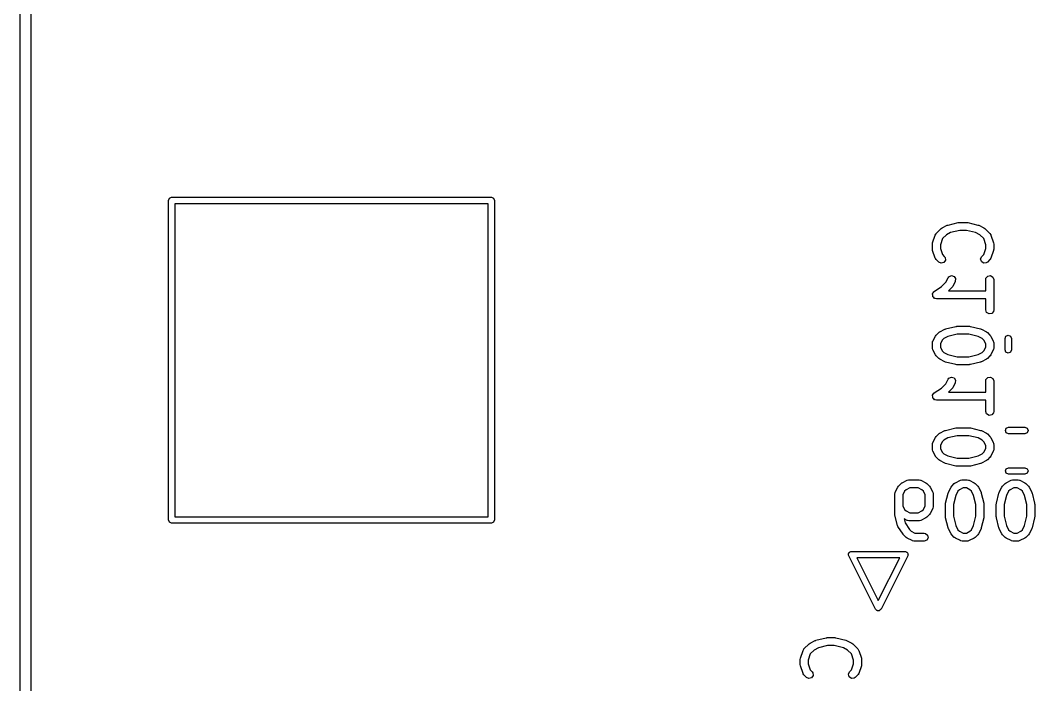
# Model space of a CAD drawing. Extents: x 54 to 297, y -260 to -31.
# Drawn here: x 72.9 to 91.94, y -240.1 to -227.62 of the extents above; entities that cross this region are included whole.
import ezdxf

# ---------------------------------------------------------------- set-up
doc = ezdxf.new("R2010")
doc.units = 0
doc.layers.add('BLACK', color=7, linetype='CONTINUOUS')

msp = doc.modelspace()

# ---------------------------------------------------------------- linework, layer by layer
at = {"layer": 'BLACK', "linetype": 'CONTINUOUS'}
for p, q in [((72.9, -250), (72.9, -43)), ((73.1, -43), (73.1, -250)), ((75.68, -231), (75.6976, -230.958)), ((75.68, -237), (75.68, -231)), ((75.6976, -230.958), (75.74, -230.94)), ((75.74, -230.94), (81.74, -230.94)), ((75.8, -231.06), (75.8, -236.94)), ((81.68, -231.06), (75.8, -231.06)), ((81.68, -236.94), (81.68, -231.06)), ((81.74, -230.94), (81.7824, -230.958)), ((81.7824, -230.958), (81.8, -231)), ((81.8, -231), (81.8, -237)), ((90.2017, -231.514), (90.2969, -231.466)), ((90.2969, -231.466), (90.3093, -231.463)), ((90.3093, -231.463), (90.3123, -231.461)), ((90.3123, -231.461), (90.5028, -231.413)), ((90.5028, -231.413), (90.5177, -231.412)), ((90.5177, -231.412), (90.521, -231.411)), ((90.521, -231.411), (90.6638, -231.411)), ((90.6638, -231.411), (90.6786, -231.413)), ((90.6786, -231.413), (90.682, -231.413)), ((90.682, -231.413), (90.8725, -231.461)), ((90.8725, -231.461), (90.8843, -231.466)), ((90.8843, -231.466), (90.8878, -231.466)), ((90.8878, -231.466), (90.9831, -231.514)), ((90.0212, -231.795), (90.0688, -231.652)), ((90.0688, -231.652), (90.0813, -231.63)), ((90.0813, -231.63), (90.0851, -231.627)), ((90.0851, -231.627), (90.087, -231.623)), ((90.087, -231.623), (90.1822, -231.528)), ((90.1822, -231.528), (90.2006, -231.515)), ((90.2006, -231.515), (90.2017, -231.514)), ((90.2797, -231.643), (90.2056, -231.717)), ((90.3567, -231.604), (90.2797, -231.643)), ((90.5302, -231.561), (90.3567, -231.604)), ((90.6546, -231.561), (90.5302, -231.561)), ((90.8281, -231.604), (90.6546, -231.561)), ((90.9051, -231.643), (90.8281, -231.604)), ((90.9792, -231.717), (90.9051, -231.643)), ((90.9831, -231.514), (91.0011, -231.527)), ((91.0011, -231.527), (91.0026, -231.528)), ((91.0026, -231.528), (91.0978, -231.623)), ((91.0978, -231.623), (91.1127, -231.644)), ((91.1127, -231.644), (91.1131, -231.649)), ((91.1131, -231.649), (91.1159, -231.652)), ((91.1159, -231.652), (91.1635, -231.795)), ((90.0174, -231.819), (90.0213, -231.797)), ((90.0174, -231.914), (90.0174, -231.819)), ((90.0213, -231.797), (90.0212, -231.795)), ((90.2056, -231.717), (90.1674, -231.831)), ((90.1674, -231.831), (90.1674, -231.902)), ((91.0174, -231.831), (90.9792, -231.717)), ((91.0174, -231.902), (91.0174, -231.831)), ((91.1635, -231.795), (91.1668, -231.818)), ((91.1668, -231.818), (91.1674, -231.819)), ((91.1674, -231.819), (91.1674, -231.914)), ((90.0179, -231.916), (90.0174, -231.914)), ((90.0212, -231.938), (90.0179, -231.916)), ((90.0688, -232.081), (90.0212, -231.938)), ((90.1674, -231.902), (90.2056, -232.017)), ((90.2056, -232.017), (90.2407, -232.052)), ((90.2407, -232.052), (90.2556, -232.073)), ((90.9224, -232.098), (90.9441, -232.052)), ((90.9441, -232.052), (90.9792, -232.017)), ((90.9792, -232.017), (91.0174, -231.902)), ((91.1635, -231.938), (91.1159, -232.081)), ((91.1674, -231.914), (91.1635, -231.936)), ((91.1635, -231.936), (91.1635, -231.938)), ((90.0716, -232.084), (90.0688, -232.081)), ((90.072, -232.089), (90.0716, -232.084)), ((90.087, -232.11), (90.072, -232.089)), ((90.1346, -232.158), (90.087, -232.11)), ((90.1811, -232.179), (90.1346, -232.158)), ((90.2306, -232.166), (90.1811, -232.179)), ((90.2601, -232.124), (90.2306, -232.166)), ((90.2556, -232.073), (90.2601, -232.124)), ((90.9357, -232.148), (90.9224, -232.098)), ((90.9777, -232.177), (90.9357, -232.148)), ((91.0288, -232.173), (90.9777, -232.177)), ((91.0502, -232.158), (91.0288, -232.173)), ((91.0978, -232.11), (91.0502, -232.158)), ((91.0997, -232.106), (91.0978, -232.11)), ((91.1035, -232.104), (91.0997, -232.106)), ((91.1159, -232.081), (91.1035, -232.104)), ((90.311, -232.452), (90.3265, -232.431)), ((90.3265, -232.431), (90.3736, -232.411)), ((90.3736, -232.411), (90.4228, -232.425)), ((90.4228, -232.425), (90.451, -232.468)), ((91.0219, -232.46), (91.0549, -232.421)), ((91.0549, -232.421), (91.1054, -232.412)), ((91.1054, -232.412), (91.1498, -232.438)), ((91.1498, -232.438), (91.1674, -232.486)), ((90.0508, -232.709), (90.1875, -232.618)), ((90.1875, -232.618), (90.2688, -232.537)), ((90.2688, -232.537), (90.311, -232.452)), ((90.3976, -232.614), (90.3842, -232.633)), ((90.4452, -232.519), (90.3976, -232.614)), ((90.451, -232.468), (90.4452, -232.519)), ((91.0174, -232.486), (91.0219, -232.46)), ((91.0174, -232.696), (91.0174, -232.486)), ((91.1674, -232.486), (91.1674, -233.057)), ((90.0185, -232.758), (90.0207, -232.755)), ((90.0223, -232.78), (90.0185, -232.758)), ((90.0204, -232.75), (90.0333, -232.733)), ((90.0207, -232.755), (90.0204, -232.75)), ((90.0237, -232.802), (90.0223, -232.78)), ((90.0267, -232.805), (90.0237, -232.802)), ((90.0274, -232.809), (90.0267, -232.805)), ((90.0441, -232.823), (90.0274, -232.809)), ((90.0333, -232.733), (90.0442, -232.714)), ((90.0442, -232.714), (90.0482, -232.712)), ((90.0482, -232.712), (90.0508, -232.709)), ((90.3835, -232.634), (90.3211, -232.696)), ((90.3211, -232.696), (91.0174, -232.696)), ((90.3842, -232.633), (90.3835, -232.634)), ((90.0591, -232.839), (90.0441, -232.823)), ((90.0634, -232.839), (90.0591, -232.839)), ((90.0667, -232.842), (90.0634, -232.839)), ((90.0924, -232.846), (90.0667, -232.842)), ((91.0174, -232.846), (90.0924, -232.846)), ((91.0174, -233.057), (91.0174, -232.846)), ((91.0349, -233.105), (91.0174, -233.057)), ((91.0794, -233.131), (91.0349, -233.105)), ((91.1299, -233.122), (91.0794, -233.131)), ((91.1629, -233.083), (91.1299, -233.122)), ((91.1674, -233.057), (91.1629, -233.083)), ((90.2647, -233.413), (90.4551, -233.365)), ((90.4551, -233.365), (90.4701, -233.364)), ((90.4701, -233.364), (90.4733, -233.363)), ((90.4733, -233.363), (90.7114, -233.363)), ((90.7114, -233.363), (90.7262, -233.366)), ((90.7262, -233.366), (90.7296, -233.365)), ((90.7296, -233.365), (90.9201, -233.413)), ((90.0253, -233.643), (90.0729, -233.547)), ((90.0729, -233.547), (90.0863, -233.529)), ((90.0863, -233.529), (90.087, -233.528)), ((90.087, -233.528), (90.1346, -233.48)), ((90.1346, -233.48), (90.153, -233.467)), ((90.153, -233.467), (90.1541, -233.466)), ((90.1541, -233.466), (90.2493, -233.419)), ((90.309, -233.556), (90.232, -233.595)), ((90.2493, -233.419), (90.2617, -233.415)), ((90.2617, -233.415), (90.2647, -233.413)), ((90.4826, -233.513), (90.309, -233.556)), ((90.7022, -233.513), (90.4826, -233.513)), ((90.8757, -233.556), (90.7022, -233.513)), ((90.9527, -233.595), (90.8757, -233.556)), ((90.9201, -233.413), (90.9319, -233.418)), ((90.9319, -233.418), (90.9354, -233.419)), ((90.9354, -233.419), (91.0307, -233.466)), ((91.0307, -233.466), (91.0487, -233.48)), ((91.0487, -233.48), (91.0502, -233.48)), ((91.0502, -233.48), (91.0978, -233.528)), ((91.0978, -233.528), (91.1107, -233.546)), ((91.1107, -233.546), (91.1118, -233.547)), ((91.1118, -233.547), (91.1595, -233.643)), ((91.38, -233.592), (91.3976, -233.55)), ((91.3976, -233.55), (91.44, -233.532)), ((91.44, -233.532), (91.4824, -233.55)), ((91.4824, -233.55), (91.5, -233.592)), ((90.0174, -233.676), (90.0219, -233.651)), ((90.0174, -233.771), (90.0174, -233.676)), ((90.0189, -233.776), (90.0174, -233.771)), ((90.0219, -233.651), (90.0248, -233.647)), ((90.0248, -233.647), (90.0253, -233.643)), ((90.2016, -233.625), (90.1674, -233.694)), ((90.1674, -233.694), (90.1674, -233.754)), ((90.1674, -233.754), (90.2016, -233.822)), ((90.232, -233.595), (90.2016, -233.625)), ((90.9831, -233.625), (90.9527, -233.595)), ((91.0174, -233.694), (90.9831, -233.625)), ((90.9831, -233.822), (91.0174, -233.754)), ((91.0174, -233.754), (91.0174, -233.694)), ((91.1595, -233.643), (91.1669, -233.668)), ((91.1674, -233.771), (91.1629, -233.797)), ((91.1669, -233.668), (91.1658, -233.672)), ((91.1658, -233.672), (91.1674, -233.676)), ((91.1674, -233.676), (91.1674, -233.771)), ((91.38, -233.808), (91.38, -233.592)), ((91.5, -233.592), (91.5, -233.808)), ((90.0179, -233.78), (90.0189, -233.776)), ((90.0253, -233.805), (90.0179, -233.78)), ((90.0729, -233.9), (90.0253, -233.805)), ((90.0741, -233.901), (90.0729, -233.9)), ((90.087, -233.92), (90.0741, -233.901)), ((90.1346, -233.967), (90.087, -233.92)), ((90.2016, -233.822), (90.232, -233.853)), ((90.232, -233.853), (90.309, -233.891)), ((90.309, -233.891), (90.4826, -233.935)), ((90.4826, -233.935), (90.7022, -233.935)), ((90.7022, -233.935), (90.8757, -233.891)), ((90.8757, -233.891), (90.9527, -233.853)), ((90.9527, -233.853), (90.9831, -233.822)), ((91.0978, -233.92), (91.0502, -233.967)), ((91.0985, -233.918), (91.0978, -233.92)), ((91.1118, -233.9), (91.0985, -233.918)), ((91.1595, -233.805), (91.1118, -233.9)), ((91.16, -233.801), (91.1595, -233.805)), ((91.1629, -233.797), (91.16, -233.801)), ((91.3976, -233.85), (91.38, -233.808)), ((91.44, -233.868), (91.3976, -233.85)), ((91.4824, -233.85), (91.44, -233.868)), ((91.5, -233.808), (91.4824, -233.85)), ((90.1361, -233.968), (90.1346, -233.967)), ((90.1541, -233.981), (90.1361, -233.968)), ((90.2493, -234.029), (90.1541, -233.981)), ((90.2528, -234.029), (90.2493, -234.029)), ((90.2647, -234.035), (90.2528, -234.029)), ((90.4551, -234.082), (90.2647, -234.035)), ((90.4586, -234.082), (90.4551, -234.082)), ((90.4733, -234.085), (90.4586, -234.082)), ((90.7114, -234.085), (90.4733, -234.085)), ((90.7147, -234.083), (90.7114, -234.085)), ((90.7296, -234.082), (90.7147, -234.083)), ((90.9201, -234.035), (90.7296, -234.082)), ((90.923, -234.033), (90.9201, -234.035)), ((90.9354, -234.029), (90.923, -234.033)), ((91.0307, -233.981), (90.9354, -234.029)), ((91.0318, -233.98), (91.0307, -233.981)), ((91.0502, -233.967), (91.0318, -233.98)), ((90.311, -234.357), (90.3265, -234.336)), ((90.3265, -234.336), (90.3736, -234.316)), ((90.3736, -234.316), (90.4228, -234.33)), ((90.4228, -234.33), (90.451, -234.373)), ((91.0219, -234.365), (91.0549, -234.326)), ((91.0549, -234.326), (91.1054, -234.317)), ((91.1054, -234.317), (91.1498, -234.342)), ((91.1498, -234.342), (91.1674, -234.39)), ((90.0508, -234.614), (90.1875, -234.523)), ((90.1875, -234.523), (90.2688, -234.441)), ((90.2688, -234.441), (90.311, -234.357)), ((90.3976, -234.519), (90.3842, -234.537)), ((90.4452, -234.424), (90.3976, -234.519)), ((90.451, -234.373), (90.4452, -234.424)), ((91.0174, -234.39), (91.0219, -234.365)), ((91.0174, -234.601), (91.0174, -234.39)), ((91.1674, -234.39), (91.1674, -234.962)), ((90.0185, -234.663), (90.0207, -234.659)), ((90.0223, -234.685), (90.0185, -234.663)), ((90.0204, -234.655), (90.0333, -234.638)), ((90.0207, -234.659), (90.0204, -234.655)), ((90.0237, -234.706), (90.0223, -234.685)), ((90.0267, -234.709), (90.0237, -234.706)), ((90.0274, -234.714), (90.0267, -234.709)), ((90.0441, -234.728), (90.0274, -234.714)), ((90.0333, -234.638), (90.0442, -234.619)), ((90.0442, -234.619), (90.0482, -234.617)), ((90.0482, -234.617), (90.0508, -234.614)), ((90.3835, -234.539), (90.3211, -234.601)), ((90.3211, -234.601), (91.0174, -234.601)), ((90.3842, -234.537), (90.3835, -234.539)), ((90.0591, -234.743), (90.0441, -234.728)), ((90.0634, -234.744), (90.0591, -234.743)), ((90.0667, -234.747), (90.0634, -234.744)), ((90.0924, -234.751), (90.0667, -234.747)), ((91.0174, -234.751), (90.0924, -234.751)), ((91.0174, -234.962), (91.0174, -234.751)), ((91.0349, -235.01), (91.0174, -234.962)), ((91.0794, -235.036), (91.0349, -235.01)), ((91.1299, -235.027), (91.0794, -235.036)), ((91.1629, -234.988), (91.1299, -235.027)), ((91.1674, -234.962), (91.1629, -234.988)), ((90.2647, -235.318), (90.4551, -235.27)), ((90.4551, -235.27), (90.4701, -235.269)), ((90.4701, -235.269), (90.4733, -235.268)), ((90.4733, -235.268), (90.7114, -235.268)), ((90.7114, -235.268), (90.7262, -235.27)), ((90.7262, -235.27), (90.7296, -235.27)), ((90.7296, -235.27), (90.9201, -235.318)), ((91.3864, -235.32), (91.4039, -235.278)), ((91.4039, -235.278), (91.4464, -235.26)), ((91.4464, -235.26), (91.7536, -235.26)), ((91.7536, -235.26), (91.7961, -235.278)), ((91.7961, -235.278), (91.8136, -235.32)), ((90.0253, -235.547), (90.0729, -235.452)), ((90.0729, -235.452), (90.0863, -235.434)), ((90.0863, -235.434), (90.087, -235.433)), ((90.087, -235.433), (90.1346, -235.385)), ((90.1346, -235.385), (90.153, -235.372)), ((90.153, -235.372), (90.1541, -235.371)), ((90.1541, -235.371), (90.2493, -235.323)), ((90.309, -235.461), (90.232, -235.5)), ((90.2493, -235.323), (90.2617, -235.32)), ((90.2617, -235.32), (90.2647, -235.318)), ((90.4826, -235.418), (90.309, -235.461)), ((90.7022, -235.418), (90.4826, -235.418)), ((90.8757, -235.461), (90.7022, -235.418)), ((90.9527, -235.5), (90.8757, -235.461)), ((90.9201, -235.318), (90.9319, -235.323)), ((90.9319, -235.323), (90.9354, -235.323)), ((90.9354, -235.323), (91.0307, -235.371)), ((91.0307, -235.371), (91.0487, -235.384)), ((91.0487, -235.384), (91.0502, -235.385)), ((91.0502, -235.385), (91.0978, -235.433)), ((91.0978, -235.433), (91.1107, -235.451)), ((91.1107, -235.451), (91.1118, -235.452)), ((91.1118, -235.452), (91.1595, -235.547)), ((91.4039, -235.362), (91.3864, -235.32)), ((91.4464, -235.38), (91.4039, -235.362)), ((91.7536, -235.38), (91.4464, -235.38)), ((91.7961, -235.362), (91.7536, -235.38)), ((91.8136, -235.32), (91.7961, -235.362)), ((90.0174, -235.581), (90.0219, -235.555)), ((90.0174, -235.676), (90.0174, -235.581)), ((90.0189, -235.68), (90.0174, -235.676)), ((90.0219, -235.555), (90.0248, -235.552)), ((90.0248, -235.552), (90.0253, -235.547)), ((90.2016, -235.53), (90.1674, -235.599)), ((90.1674, -235.599), (90.1674, -235.658)), ((90.1674, -235.658), (90.2016, -235.727)), ((90.232, -235.5), (90.2016, -235.53)), ((90.9831, -235.53), (90.9527, -235.5)), ((91.0174, -235.599), (90.9831, -235.53)), ((90.9831, -235.727), (91.0174, -235.658)), ((91.0174, -235.658), (91.0174, -235.599)), ((91.1595, -235.547), (91.1669, -235.572)), ((91.1674, -235.676), (91.1629, -235.702)), ((91.1669, -235.572), (91.1658, -235.577)), ((91.1658, -235.577), (91.1674, -235.581)), ((91.1674, -235.581), (91.1674, -235.676)), ((90.0179, -235.685), (90.0189, -235.68)), ((90.0253, -235.71), (90.0179, -235.685)), ((90.0729, -235.805), (90.0253, -235.71)), ((90.0741, -235.806), (90.0729, -235.805)), ((90.087, -235.824), (90.0741, -235.806)), ((90.1346, -235.872), (90.087, -235.824)), ((90.2016, -235.727), (90.232, -235.757)), ((90.232, -235.757), (90.309, -235.796)), ((90.309, -235.796), (90.4826, -235.839)), ((90.4826, -235.839), (90.7022, -235.839)), ((90.7022, -235.839), (90.8757, -235.796)), ((90.8757, -235.796), (90.9527, -235.757)), ((90.9527, -235.757), (90.9831, -235.727)), ((91.0978, -235.824), (91.0502, -235.872)), ((91.0985, -235.823), (91.0978, -235.824)), ((91.1118, -235.805), (91.0985, -235.823)), ((91.1595, -235.71), (91.1118, -235.805)), ((91.16, -235.705), (91.1595, -235.71)), ((91.1629, -235.702), (91.16, -235.705)), ((90.1361, -235.873), (90.1346, -235.872)), ((90.1541, -235.886), (90.1361, -235.873)), ((90.2493, -235.934), (90.1541, -235.886)), ((90.2528, -235.934), (90.2493, -235.934)), ((90.2647, -235.939), (90.2528, -235.934)), ((90.4551, -235.987), (90.2647, -235.939)), ((90.4586, -235.987), (90.4551, -235.987)), ((90.4733, -235.989), (90.4586, -235.987)), ((90.7114, -235.989), (90.4733, -235.989)), ((90.7147, -235.988), (90.7114, -235.989)), ((90.7296, -235.987), (90.7147, -235.988)), ((90.9201, -235.939), (90.7296, -235.987)), ((90.923, -235.937), (90.9201, -235.939)), ((90.9354, -235.934), (90.923, -235.937)), ((91.0307, -235.886), (90.9354, -235.934)), ((91.0318, -235.885), (91.0307, -235.886)), ((91.0502, -235.872), (91.0318, -235.885)), ((91.3864, -236.08), (91.4039, -236.038)), ((91.4039, -236.038), (91.4464, -236.02)), ((91.4464, -236.02), (91.7536, -236.02)), ((91.7536, -236.02), (91.7961, -236.038)), ((91.7961, -236.038), (91.8136, -236.08)), ((89.572, -236.249), (89.5762, -236.247)), ((89.5762, -236.247), (89.7667, -236.247)), ((89.7667, -236.247), (89.7923, -236.252)), ((90.572, -236.249), (90.5762, -236.247)), ((90.5762, -236.247), (90.6714, -236.247)), ((90.6714, -236.247), (90.6971, -236.252)), ((91.4039, -236.122), (91.3864, -236.08)), ((91.4464, -236.14), (91.4039, -236.122)), ((91.7536, -236.14), (91.4464, -236.14)), ((91.5244, -236.249), (91.5286, -236.247)), ((91.5286, -236.247), (91.6238, -236.247)), ((91.6238, -236.247), (91.6495, -236.252)), ((91.7961, -236.122), (91.7536, -236.14)), ((91.8136, -236.08), (91.7961, -236.122)), ((89.3186, -236.479), (89.3663, -236.384)), ((89.3663, -236.384), (89.3796, -236.366)), ((89.3796, -236.366), (89.3803, -236.365)), ((89.3803, -236.365), (89.4279, -236.317)), ((89.4279, -236.317), (89.4463, -236.304)), ((89.4463, -236.304), (89.4474, -236.303)), ((89.4474, -236.303), (89.5426, -236.255)), ((89.5254, -236.432), (89.495, -236.462)), ((89.5939, -236.397), (89.5254, -236.432)), ((89.5426, -236.255), (89.5676, -236.248)), ((89.5676, -236.248), (89.572, -236.249)), ((89.749, -236.397), (89.5939, -236.397)), ((89.8175, -236.432), (89.749, -236.397)), ((89.7923, -236.252), (89.7958, -236.255)), ((89.7958, -236.255), (89.8002, -236.255)), ((89.8002, -236.255), (89.8954, -236.303)), ((89.8479, -236.462), (89.8175, -236.432)), ((89.8954, -236.303), (89.9135, -236.316)), ((89.9135, -236.316), (89.9149, -236.317)), ((89.9149, -236.317), (89.9626, -236.365)), ((89.9626, -236.365), (89.9754, -236.383)), ((89.9754, -236.383), (89.9766, -236.384)), ((89.9766, -236.384), (90.0242, -236.479)), ((90.3186, -236.479), (90.3663, -236.384)), ((90.3663, -236.384), (90.3796, -236.366)), ((90.3796, -236.366), (90.3803, -236.365)), ((90.3803, -236.365), (90.4279, -236.317)), ((90.4279, -236.317), (90.4463, -236.304)), ((90.4463, -236.304), (90.4474, -236.303)), ((90.4474, -236.303), (90.5426, -236.255)), ((90.5254, -236.432), (90.495, -236.462)), ((90.5939, -236.397), (90.5254, -236.432)), ((90.5426, -236.255), (90.5676, -236.248)), ((90.5676, -236.248), (90.572, -236.249)), ((90.6537, -236.397), (90.5939, -236.397)), ((90.7222, -236.432), (90.6537, -236.397)), ((90.6971, -236.252), (90.7005, -236.255)), ((90.7005, -236.255), (90.705, -236.255)), ((90.705, -236.255), (90.8002, -236.303)), ((90.7526, -236.462), (90.7222, -236.432)), ((90.8002, -236.303), (90.8182, -236.316)), ((90.8182, -236.316), (90.8197, -236.317)), ((90.8197, -236.317), (90.8673, -236.365)), ((90.8673, -236.365), (90.8802, -236.383)), ((90.8802, -236.383), (90.8814, -236.384)), ((90.8814, -236.384), (90.929, -236.479)), ((91.271, -236.479), (91.3186, -236.384)), ((91.3186, -236.384), (91.332, -236.366)), ((91.332, -236.366), (91.3327, -236.365)), ((91.3327, -236.365), (91.3803, -236.317)), ((91.3803, -236.317), (91.3987, -236.304)), ((91.3987, -236.304), (91.3998, -236.303)), ((91.3998, -236.303), (91.495, -236.255)), ((91.4778, -236.432), (91.4474, -236.462)), ((91.5463, -236.397), (91.4778, -236.432)), ((91.495, -236.255), (91.52, -236.248)), ((91.52, -236.248), (91.5244, -236.249)), ((91.6061, -236.397), (91.5463, -236.397)), ((91.6746, -236.432), (91.6061, -236.397)), ((91.6495, -236.252), (91.6529, -236.255)), ((91.6529, -236.255), (91.6574, -236.255)), ((91.6574, -236.255), (91.7526, -236.303)), ((91.705, -236.462), (91.6746, -236.432)), ((91.7526, -236.303), (91.7706, -236.316)), ((91.7706, -236.316), (91.7721, -236.317)), ((91.7721, -236.317), (91.8197, -236.365)), ((91.8197, -236.365), (91.8326, -236.383)), ((91.8326, -236.383), (91.8337, -236.384)), ((91.8337, -236.384), (91.8814, -236.479)), ((89.3107, -236.513), (89.3152, -236.487)), ((89.3107, -236.894), (89.3107, -236.513)), ((89.3152, -236.487), (89.3181, -236.484)), ((89.3181, -236.484), (89.3186, -236.479)), ((89.495, -236.462), (89.4607, -236.531)), ((89.4607, -236.531), (89.4607, -236.733)), ((89.8821, -236.531), (89.8479, -236.462)), ((89.8821, -236.733), (89.8821, -236.531)), ((90.0242, -236.479), (90.0316, -236.504)), ((90.0316, -236.504), (90.0306, -236.509)), ((90.0306, -236.509), (90.0321, -236.513)), ((90.0321, -236.513), (90.0321, -236.751)), ((90.2653, -236.685), (90.313, -236.495)), ((90.313, -236.495), (90.3182, -236.483)), ((90.3182, -236.483), (90.3186, -236.479)), ((90.4565, -236.539), (90.4131, -236.713)), ((90.495, -236.462), (90.4565, -236.539)), ((90.7911, -236.539), (90.7526, -236.462)), ((90.8345, -236.713), (90.7911, -236.539)), ((90.929, -236.479), (90.9327, -236.492)), ((90.9327, -236.492), (90.9347, -236.495)), ((90.9347, -236.495), (90.9823, -236.685)), ((91.2177, -236.685), (91.2653, -236.495)), ((91.2653, -236.495), (91.2706, -236.483)), ((91.2706, -236.483), (91.271, -236.479)), ((91.4089, -236.539), (91.3655, -236.713)), ((91.4474, -236.462), (91.4089, -236.539)), ((91.7435, -236.539), (91.705, -236.462)), ((91.7869, -236.713), (91.7435, -236.539)), ((91.8814, -236.479), (91.8851, -236.492)), ((91.8851, -236.492), (91.887, -236.495)), ((91.887, -236.495), (91.9347, -236.685)), ((89.4607, -236.733), (89.495, -236.802)), ((89.495, -236.802), (89.5254, -236.832)), ((89.8175, -236.832), (89.8479, -236.802)), ((89.8479, -236.802), (89.8821, -236.733)), ((90.0242, -236.784), (89.9766, -236.88)), ((90.0247, -236.78), (90.0242, -236.784)), ((90.0276, -236.777), (90.0247, -236.78)), ((90.0321, -236.751), (90.0276, -236.777)), ((90.2631, -236.703), (90.2657, -236.689)), ((90.2631, -236.941), (90.2631, -236.703)), ((90.2657, -236.689), (90.2653, -236.685)), ((90.4131, -236.713), (90.4131, -236.932)), ((90.8345, -236.932), (90.8345, -236.713)), ((90.9823, -236.685), (90.9833, -236.7)), ((90.9833, -236.7), (90.9845, -236.703)), ((90.9845, -236.703), (90.9845, -236.941)), ((91.2155, -236.703), (91.2181, -236.689)), ((91.2155, -236.941), (91.2155, -236.703)), ((91.2181, -236.689), (91.2177, -236.685)), ((91.3655, -236.713), (91.3655, -236.932)), ((91.7869, -236.932), (91.7869, -236.713)), ((91.9347, -236.685), (91.9357, -236.7)), ((91.9357, -236.7), (91.9369, -236.703)), ((91.9369, -236.703), (91.9369, -236.941)), ((75.6976, -237.042), (75.68, -237)), ((75.8, -236.94), (81.68, -236.94)), ((81.8, -237), (81.7824, -237.042)), ((89.3119, -236.897), (89.3107, -236.894)), ((89.313, -236.912), (89.3119, -236.897)), ((89.3606, -237.102), (89.313, -236.912)), ((89.5426, -237.009), (89.4844, -236.979)), ((89.4844, -236.979), (89.5029, -237.053)), ((89.5254, -236.832), (89.5939, -236.866)), ((89.5471, -237.009), (89.5426, -237.009)), ((89.5505, -237.012), (89.5471, -237.009)), ((89.5939, -236.866), (89.749, -236.866)), ((89.749, -236.866), (89.8175, -236.832)), ((89.8002, -237.009), (89.7752, -237.016)), ((89.8954, -236.961), (89.8002, -237.009)), ((89.8966, -236.96), (89.8954, -236.961)), ((89.9149, -236.947), (89.8966, -236.96)), ((89.9626, -236.899), (89.9149, -236.947)), ((89.9632, -236.898), (89.9626, -236.899)), ((89.9766, -236.88), (89.9632, -236.898)), ((90.2643, -236.945), (90.2631, -236.941)), ((90.2653, -236.96), (90.2643, -236.945)), ((90.313, -237.15), (90.2653, -236.96)), ((90.4131, -236.932), (90.4565, -237.106)), ((90.7911, -237.106), (90.8345, -236.932)), ((90.9823, -236.96), (90.9347, -237.15)), ((90.9845, -236.941), (90.9819, -236.956)), ((90.9819, -236.956), (90.9823, -236.96)), ((91.2167, -236.945), (91.2155, -236.941)), ((91.2177, -236.96), (91.2167, -236.945)), ((91.2653, -237.15), (91.2177, -236.96)), ((91.3655, -236.932), (91.4089, -237.106)), ((91.7435, -237.106), (91.7869, -236.932)), ((91.9347, -236.96), (91.887, -237.15)), ((91.9369, -236.941), (91.9343, -236.956)), ((91.9343, -236.956), (91.9347, -236.96)), ((75.74, -237.06), (75.6976, -237.042)), ((81.74, -237.06), (75.74, -237.06)), ((81.7824, -237.042), (81.74, -237.06)), ((89.3608, -237.103), (89.3606, -237.102)), ((89.3709, -237.126), (89.3608, -237.103)), ((89.4662, -237.269), (89.3709, -237.126)), ((89.5029, -237.053), (89.5869, -237.179)), ((89.5762, -237.016), (89.5505, -237.012)), ((89.7667, -237.016), (89.5762, -237.016)), ((89.5869, -237.179), (89.6206, -237.213)), ((89.7709, -237.015), (89.7667, -237.016)), ((89.7752, -237.016), (89.7709, -237.015)), ((90.3149, -237.153), (90.313, -237.15)), ((90.3186, -237.165), (90.3149, -237.153)), ((90.3663, -237.261), (90.3186, -237.165)), ((90.4565, -237.106), (90.495, -237.183)), ((90.495, -237.183), (90.5254, -237.213)), ((90.7222, -237.213), (90.7526, -237.183)), ((90.7526, -237.183), (90.7911, -237.106)), ((90.929, -237.165), (90.8814, -237.261)), ((90.9294, -237.162), (90.929, -237.165)), ((90.9347, -237.15), (90.9294, -237.162)), ((91.2673, -237.153), (91.2653, -237.15)), ((91.271, -237.165), (91.2673, -237.153)), ((91.3186, -237.261), (91.271, -237.165)), ((91.4089, -237.106), (91.4474, -237.183)), ((91.4474, -237.183), (91.4778, -237.213)), ((91.6746, -237.213), (91.705, -237.183)), ((91.705, -237.183), (91.7435, -237.106)), ((91.8814, -237.165), (91.8337, -237.261)), ((91.8818, -237.162), (91.8814, -237.165)), ((91.887, -237.15), (91.8818, -237.162)), ((89.469, -237.271), (89.4662, -237.269)), ((89.4755, -237.28), (89.469, -237.271)), ((89.5232, -237.328), (89.4755, -237.28)), ((89.5246, -237.328), (89.5232, -237.328)), ((89.5426, -237.342), (89.5246, -237.328)), ((89.6379, -237.389), (89.5426, -237.342)), ((89.6206, -237.213), (89.6891, -237.247)), ((89.6423, -237.39), (89.6379, -237.389)), ((89.6458, -237.393), (89.6423, -237.39)), ((89.6891, -237.247), (89.8619, -237.247)), ((89.8619, -237.247), (89.8876, -237.252)), ((89.9101, -237.38), (89.8619, -237.397)), ((89.8876, -237.252), (89.9269, -237.285)), ((89.9358, -237.335), (89.9101, -237.38)), ((89.9269, -237.285), (89.9358, -237.335)), ((90.3674, -237.262), (90.3663, -237.261)), ((90.3803, -237.28), (90.3674, -237.262)), ((90.4279, -237.328), (90.3803, -237.28)), ((90.4294, -237.328), (90.4279, -237.328)), ((90.4474, -237.342), (90.4294, -237.328)), ((90.5426, -237.389), (90.4474, -237.342)), ((90.5254, -237.213), (90.5939, -237.247)), ((90.5471, -237.39), (90.5426, -237.389)), ((90.5505, -237.393), (90.5471, -237.39)), ((90.5939, -237.247), (90.6537, -237.247)), ((90.6537, -237.247), (90.7222, -237.213)), ((90.705, -237.389), (90.68, -237.397)), ((90.8002, -237.342), (90.705, -237.389)), ((90.8013, -237.341), (90.8002, -237.342)), ((90.8197, -237.328), (90.8013, -237.341)), ((90.8673, -237.28), (90.8197, -237.328)), ((90.868, -237.279), (90.8673, -237.28)), ((90.8814, -237.261), (90.868, -237.279)), ((91.3198, -237.262), (91.3186, -237.261)), ((91.3327, -237.28), (91.3198, -237.262)), ((91.3803, -237.328), (91.3327, -237.28)), ((91.3818, -237.328), (91.3803, -237.328)), ((91.3998, -237.342), (91.3818, -237.328)), ((91.495, -237.389), (91.3998, -237.342)), ((91.4778, -237.213), (91.5463, -237.247)), ((91.4995, -237.39), (91.495, -237.389)), ((91.5029, -237.393), (91.4995, -237.39)), ((91.5463, -237.247), (91.6061, -237.247)), ((91.6061, -237.247), (91.6746, -237.213)), ((91.6573, -237.389), (91.6324, -237.397)), ((91.7526, -237.342), (91.6573, -237.389)), ((91.7537, -237.341), (91.7526, -237.342)), ((91.7721, -237.328), (91.7537, -237.341)), ((91.8197, -237.28), (91.7721, -237.328)), ((91.8204, -237.279), (91.8197, -237.28)), ((91.8337, -237.261), (91.8204, -237.279)), ((89.6714, -237.397), (89.6458, -237.393)), ((89.8619, -237.397), (89.6714, -237.397)), ((90.5762, -237.397), (90.5505, -237.393)), ((90.6714, -237.397), (90.5762, -237.397)), ((90.6756, -237.396), (90.6714, -237.397)), ((90.68, -237.397), (90.6756, -237.396)), ((91.5286, -237.397), (91.5029, -237.393)), ((91.6238, -237.397), (91.5286, -237.397)), ((91.628, -237.396), (91.6238, -237.397)), ((91.6324, -237.397), (91.628, -237.396)), ((88.44, -237.65), (88.4438, -237.641)), ((88.4453, -237.663), (88.44, -237.65)), ((88.4431, -237.631), (88.4522, -237.62)), ((88.4438, -237.641), (88.4431, -237.631)), ((88.4463, -237.677), (88.4453, -237.663)), ((88.9463, -238.677), (88.4463, -237.677)), ((88.4522, -237.62), (88.4576, -237.608)), ((88.4576, -237.608), (88.4667, -237.604)), ((88.4667, -237.604), (88.4732, -237.596)), ((88.4732, -237.596), (88.4871, -237.595)), ((88.4871, -237.595), (88.5, -237.59)), ((88.5, -237.59), (89.5, -237.59)), ((88.5971, -237.71), (89, -238.516)), ((89.4029, -237.71), (88.5971, -237.71)), ((89, -238.516), (89.4029, -237.71)), ((89.5537, -237.677), (89.0537, -238.677)), ((89.5, -237.59), (89.5129, -237.595)), ((89.5129, -237.595), (89.5268, -237.596)), ((89.5268, -237.596), (89.5333, -237.604)), ((89.5333, -237.604), (89.5424, -237.608)), ((89.5424, -237.608), (89.5478, -237.62)), ((89.5478, -237.62), (89.5569, -237.631)), ((89.5547, -237.663), (89.5537, -237.677)), ((89.56, -237.65), (89.5547, -237.663)), ((89.5569, -237.631), (89.5562, -237.641)), ((89.5562, -237.641), (89.56, -237.65)), ((88.9607, -238.689), (88.9463, -238.677)), ((88.9732, -238.704), (88.9607, -238.689)), ((88.9776, -238.704), (88.9732, -238.704)), ((88.981, -238.707), (88.9776, -238.704)), ((89, -238.706), (88.981, -238.707)), ((89.019, -238.707), (89, -238.706)), ((89.0224, -238.704), (89.019, -238.707)), ((89.0268, -238.704), (89.0224, -238.704)), ((89.0393, -238.689), (89.0268, -238.704)), ((89.0537, -238.677), (89.0393, -238.689)), ((87.7217, -239.314), (87.8169, -239.266)), ((87.8169, -239.266), (87.8293, -239.263)), ((87.8293, -239.263), (87.8323, -239.261)), ((87.8323, -239.261), (88.0228, -239.213)), ((88.0228, -239.213), (88.0377, -239.212)), ((88.0377, -239.212), (88.041, -239.211)), ((88.041, -239.211), (88.1838, -239.211)), ((88.1838, -239.211), (88.1986, -239.213)), ((88.1986, -239.213), (88.202, -239.213)), ((88.202, -239.213), (88.3925, -239.261)), ((88.3925, -239.261), (88.4043, -239.266)), ((88.4043, -239.266), (88.4078, -239.266)), ((88.4078, -239.266), (88.5031, -239.314)), ((87.5412, -239.595), (87.5888, -239.452)), ((87.5888, -239.452), (87.6013, -239.43)), ((87.6013, -239.43), (87.6051, -239.427)), ((87.6051, -239.427), (87.607, -239.423)), ((87.607, -239.423), (87.7022, -239.328)), ((87.7022, -239.328), (87.7206, -239.315)), ((87.7206, -239.315), (87.7217, -239.314)), ((87.7997, -239.443), (87.7256, -239.517)), ((87.8767, -239.404), (87.7997, -239.443)), ((88.0502, -239.361), (87.8767, -239.404)), ((88.1746, -239.361), (88.0502, -239.361)), ((88.3481, -239.404), (88.1746, -239.361)), ((88.4251, -239.443), (88.3481, -239.404)), ((88.4992, -239.517), (88.4251, -239.443)), ((88.5031, -239.314), (88.5211, -239.327)), ((88.5211, -239.327), (88.5226, -239.328)), ((88.5226, -239.328), (88.6178, -239.423)), ((88.6178, -239.423), (88.6327, -239.444)), ((88.6327, -239.444), (88.6331, -239.449)), ((88.6331, -239.449), (88.6359, -239.452)), ((88.6359, -239.452), (88.6835, -239.595)), ((87.5374, -239.619), (87.5413, -239.597)), ((87.5374, -239.714), (87.5374, -239.619)), ((87.5413, -239.597), (87.5412, -239.595)), ((87.7256, -239.517), (87.6874, -239.631)), ((87.6874, -239.631), (87.6874, -239.702)), ((88.5374, -239.631), (88.4992, -239.517)), ((88.5374, -239.702), (88.5374, -239.631)), ((88.6835, -239.595), (88.6868, -239.618)), ((88.6868, -239.618), (88.6874, -239.619)), ((88.6874, -239.619), (88.6874, -239.714)), ((87.5379, -239.716), (87.5374, -239.714)), ((87.5412, -239.738), (87.5379, -239.716)), ((87.5888, -239.881), (87.5412, -239.738)), ((87.6874, -239.702), (87.7256, -239.817)), ((87.7256, -239.817), (87.7607, -239.852)), ((87.7607, -239.852), (87.7756, -239.873)), ((88.4424, -239.898), (88.4641, -239.852)), ((88.4641, -239.852), (88.4992, -239.817)), ((88.4992, -239.817), (88.5374, -239.702)), ((88.6835, -239.738), (88.6359, -239.881)), ((88.6874, -239.714), (88.6835, -239.736)), ((88.6835, -239.736), (88.6835, -239.738)), ((87.5916, -239.884), (87.5888, -239.881)), ((87.592, -239.889), (87.5916, -239.884)), ((87.607, -239.91), (87.592, -239.889)), ((87.6546, -239.958), (87.607, -239.91)), ((87.7011, -239.979), (87.6546, -239.958)), ((87.7506, -239.966), (87.7011, -239.979)), ((87.7801, -239.924), (87.7506, -239.966)), ((87.7756, -239.873), (87.7801, -239.924)), ((88.4557, -239.948), (88.4424, -239.898)), ((88.4977, -239.977), (88.4557, -239.948)), ((88.5488, -239.973), (88.4977, -239.977)), ((88.5702, -239.958), (88.5488, -239.973)), ((88.6178, -239.91), (88.5702, -239.958)), ((88.6197, -239.906), (88.6178, -239.91)), ((88.6235, -239.904), (88.6197, -239.906)), ((88.6359, -239.881), (88.6235, -239.904))]:
    msp.add_line(p, q, dxfattribs=at)

doc.saveas('drawing.dxf')
